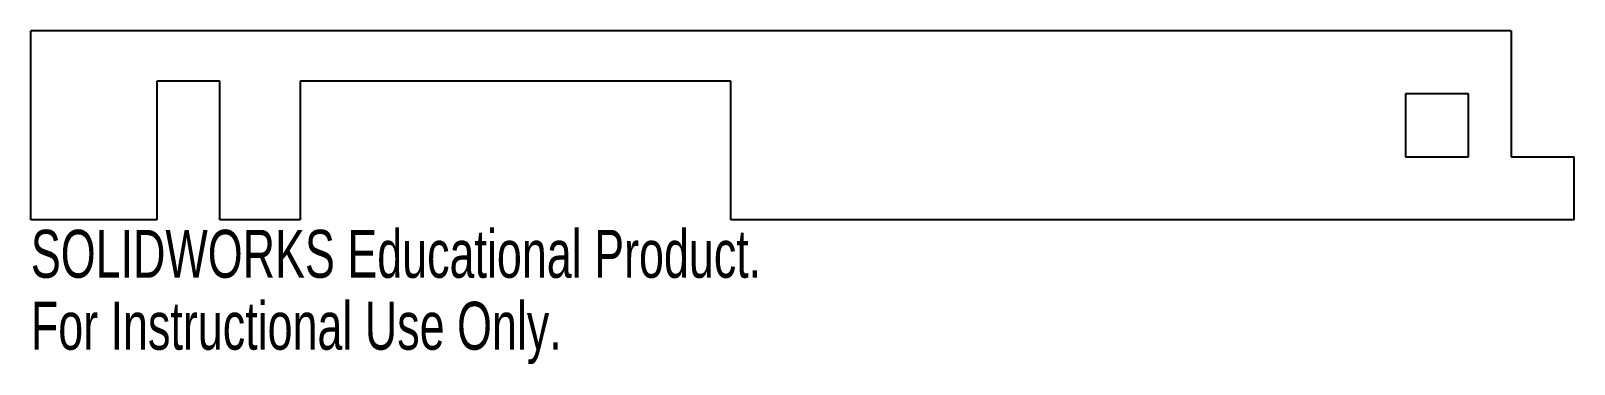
# Model space of a CAD drawing. Header units: inches. Extents: x -3.1 to 3.02, y -1.32 to 0.
import ezdxf

# ---------------------------------------------------------------- set-up
doc = ezdxf.new("R2010")
doc.units = ezdxf.units.IN
doc.header["$MEASUREMENT"] = 0
doc.styles.add('SLDTEXTSTYLE0', font='TXT', dxfattribs={"width": 0.7})

msp = doc.modelspace()

# ---------------------------------------------------------------- linework, layer by layer
at = {"color": 7, "linetype": 'Continuous', "lineweight": 25}
for p, q in [((-3.105, -0.75), (-3.105, 0)), ((2.775, 0), (-3.105, 0)), ((2.775, 0), (2.775, -0.5)), ((-2.605, -0.2), (-2.605, -0.75)), ((-2.355, -0.2), (-2.605, -0.2)), ((-2.355, -0.75), (-2.355, -0.2)), ((-0.325, -0.2), (-2.035, -0.2)), ((-2.035, -0.2), (-2.035, -0.75)), ((-0.325, -0.75), (-0.325, -0.2)), ((2.355, -0.25), (2.355, -0.5)), ((2.605, -0.25), (2.355, -0.25)), ((2.605, -0.5), (2.605, -0.25)), ((2.355, -0.5), (2.605, -0.5)), ((2.775, -0.5), (3.025, -0.5)), ((3.025, -0.75), (3.025, -0.5)), ((-2.605, -0.75), (-3.105, -0.75)), ((-2.035, -0.75), (-2.355, -0.75)), ((3.025, -0.75), (-0.325, -0.75))]:
    msp.add_line(p, q, dxfattribs=at)

# ---------------------------------------------------------------- texts
at = {"color": 7, "linetype": 'Continuous', "char_height": 0.1903, "attachment_point": 1, "style": 'SLDTEXTSTYLE0'}
for s, insert in [('SOLIDWORKS Educational Product.', (-3.105, -0.7901)), ('For Instructional Use Only.', (-3.105, -1.0756))]:
    msp.add_mtext(s, dxfattribs=dict(at, insert=insert))

doc.saveas('drawing.dxf')
